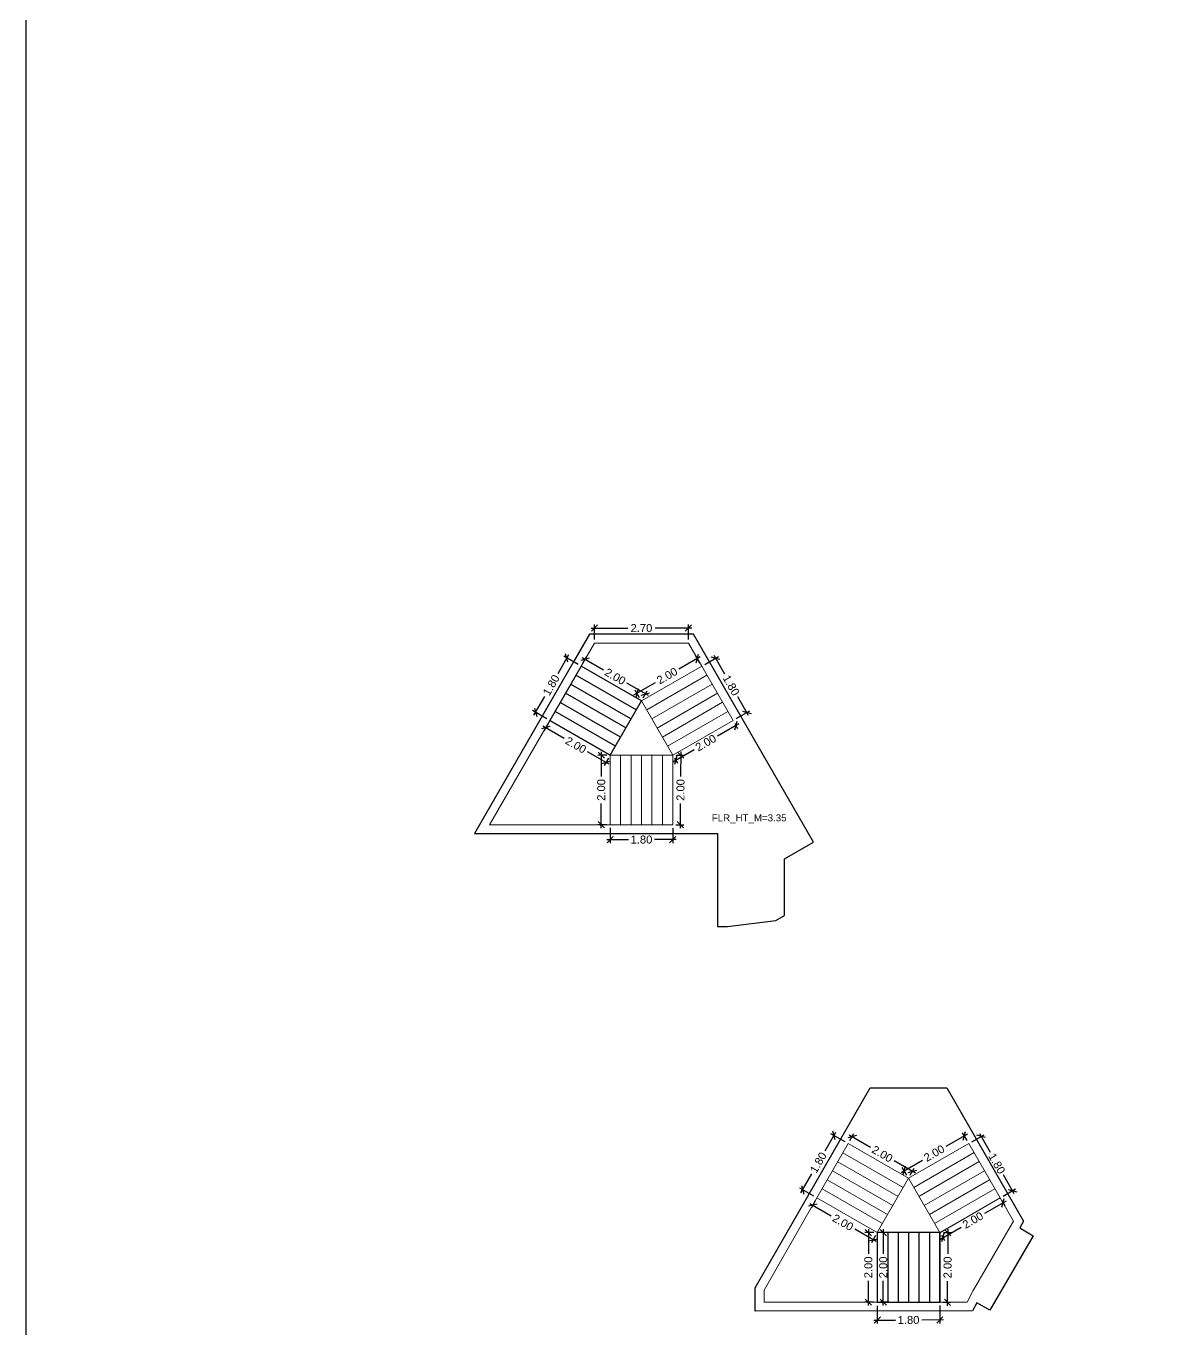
# Model space of a CAD drawing. Header units: metres. Extents: x 256329 to 886268, y -249371 to 355.
# Drawn here: x 281905.09 to 281938.06, y -166.32 to -128.88 of the extents above; entities that cross this region are included whole.
import ezdxf

# ---------------------------------------------------------------- set-up
doc = ezdxf.new("R2010")
doc.units = ezdxf.units.M
doc.header["$MEASUREMENT"] = 0
doc.header["$PDMODE"] = 35
doc.linetypes.add('CONTINOUS', pattern=[0])
doc.layers.get('0').update_dxf_attribs({"lineweight": 18})
doc.layers.get('Defpoints').update_dxf_attribs({"lineweight": 20})
for name, color, linetype, plot in [('BLK_1_FLR_8_STAIR_3', 7, 'Continuous', False), ('BLK_1_FLR_8_STAIR_3_FLIGHT_2', 7, 'Continuous', False), ('BLK_1_FLR_8_STAIR_4', 7, 'Continuous', False), ('BLK_1_FLR_8_STAIR_4_FLIGHT_2', 7, 'Continuous', False)]:
    doc.layers.add(name, color=color, linetype=linetype, plot=plot)
for name, color, linetype, lineweight in [('BLK_1_FLR_8_STAIR_3_FLIGHT_1', 7, 'Continuous', 0), ('BLK_1_FLR_8_STAIR_3_FLIGHT_3', 7, 'Continuous', 0), ('BLK_1_FLR_8_STAIR_3_LANDING_1', 7, 'Continuous', 0), ('BLK_1_FLR_8_STAIR_3_LANDING_2', 7, 'Continuous', 0), ('BLK_1_FLR_8_STAIR_4_FLIGHT_1', 7, 'Continuous', 0), ('BLK_1_FLR_8_STAIR_4_FLIGHT_3', 7, 'Continuous', 0), ('BLK_1_FLR_8_STAIR_4_LANDING_1', 7, 'Continuous', 0), ('BLK_1_FLR_8_STAIR_4_LANDING_2', 7, 'Continuous', 0)]:
    doc.layers.add(name, color=color, linetype=linetype, lineweight=lineweight)
doc.layers.add('SPA COMMENT', color=7, linetype='Continuous', true_color=0xeb0505)
doc.styles.get("Standard").update_dxf_attribs({"font": 'arial.ttf'})
doc.dimstyles.new('METRIC DIM', dxfattribs={"dimtxt": 0.23, "dimasz": 0.18, "dimexe": 0.1, "dimexo": 0.1, "dimgap": 0.09, "dimtad": 0, "dimzin": 0, "dimdsep": 46, "dimtxsty": 'Standard', "dimblk": 'OBLIQUE', "dimcen": 0, "dimdle": 0.1, "dimclrd": 147, "dimclre": 147, "dimclrt": 7, "dimadec": 0, "dimazin": 0, "dimtfac": 1, "dimtofl": 0, "dimtmove": 0, "dimatfit": 2, "dimfxl": 0.125, "dimtolj": 1, "dimtzin": 0, "dimarcsym": 0})

# ---------------------------------------------------------------- blocks, each defined once
blk = doc.blocks.new('_Oblique')
at = {"color": 0, "linetype": 'ByBlock', "lineweight": -2}
blk.add_line((-0.5, -0.5), (0.5, 0.5), dxfattribs=at)
blk = doc.blocks.new('*D562')
at = {"layer": 'BLK_1_FLR_8_STAIR_3_FLIGHT_2', "color": 147, "lineweight": -2, "transparency": 16777216}
for p, q in [((281929.563815, -165.655299), (281929.563999, -166.16727)), ((281931.363815, -165.654652), (281931.363999, -166.166623)), ((281929.463963, -166.067306), (281930.086463, -166.067082)), ((281931.463963, -166.066587), (281930.841463, -166.066811))]:
    blk.add_line(p, q, dxfattribs=at)
at = {"layer": 'Defpoints', "color": 0, "linetype": 'CONTINOUS', "transparency": 16777216}
for p in [(281929.563779, -165.555299, 0.042641), (281931.363779, -165.554652, 0.042641), (281929.563963, -166.06727)]:
    blk.add_point(p, dxfattribs=at)
at = {"layer": 'BLK_1_FLR_8_STAIR_3_FLIGHT_2', "color": 147, "linetype": 'CONTINOUS', "lineweight": -2, "transparency": 16777216, "xscale": 0.18, "yscale": 0.18, "zscale": 0.18}
for p, rotation in [((281929.563963, -166.06727), 180.020597), ((281931.363963, -166.066623), 0.020597)]:
    blk.add_blockref('_Oblique', p, dxfattribs=dict(at, rotation=rotation))
at = {"layer": 'BLK_1_FLR_8_STAIR_3_FLIGHT_2', "color": 7, "linetype": 'CONTINOUS', "transparency": 16777216, "insert": (281930.463963, -166.066946), "char_height": 0.23, "attachment_point": 5, "rotation": 0.0205967}
blk.add_mtext('\\A1;1.80', dxfattribs=at)
blk = doc.blocks.new('*D563')
at = {"layer": 'BLK_1_FLR_8_STAIR_3_FLIGHT_1', "color": 147, "lineweight": -2, "transparency": 16777216}
for p, q in [((281932.155301, -160.725327), (281931.539375, -161.079471)), ((281932.145902, -160.909599), (281932.018764, -160.688481)), ((281930.246759, -161.822696), (281930.862685, -161.468552)), ((281930.410743, -161.907277), (281930.283605, -161.686159))]:
    blk.add_line(p, q, dxfattribs=at)
at = {"layer": 'Defpoints', "color": 0, "linetype": 'CONTINOUS', "transparency": 16777216}
for p in [(281932.195747, -160.99629, 0.042641), (281930.333451, -161.772851), (281930.460588, -161.993968, 0.042641)]:
    blk.add_point(p, dxfattribs=at)
at = {"layer": 'BLK_1_FLR_8_STAIR_3_FLIGHT_1', "color": 147, "linetype": 'CONTINOUS', "lineweight": -2, "transparency": 16777216, "xscale": 0.18, "yscale": 0.18, "zscale": 0.18}
for p, rotation in [((281932.068609, -160.775172), 29.897956), ((281930.333451, -161.772851), 209.897956)]:
    blk.add_blockref('_Oblique', p, dxfattribs=dict(at, rotation=rotation))
at = {"layer": 'BLK_1_FLR_8_STAIR_3_FLIGHT_1', "color": 7, "linetype": 'CONTINOUS', "transparency": 16777216, "insert": (281931.20103, -161.274011), "char_height": 0.23, "attachment_point": 5, "rotation": 29.8979558}
blk.add_mtext('\\A1;2.00', dxfattribs=at)
blk = doc.blocks.new('*D564')
at = {"layer": 'BLK_1_FLR_8_STAIR_3_FLIGHT_3', "color": 147, "lineweight": -2, "transparency": 16777216}
for p, q in [((281928.75513, -160.746971), (281929.370484, -161.10057)), ((281928.776319, -160.910808), (281928.891657, -160.710089)), ((281930.662631, -161.843072), (281930.047277, -161.489473)), ((281930.510411, -161.907264), (281930.62575, -161.706545))]:
    blk.add_line(p, q, dxfattribs=at)
at = {"layer": 'Defpoints', "color": 0, "linetype": 'CONTINOUS', "transparency": 16777216}
for p in [(281928.726496, -160.997513, 0.042641), (281928.841834, -160.796794), (281930.460588, -161.993968, 0.042641)]:
    blk.add_point(p, dxfattribs=at)
at = {"layer": 'BLK_1_FLR_8_STAIR_3_FLIGHT_3', "color": 147, "linetype": 'CONTINOUS', "lineweight": -2, "transparency": 16777216, "xscale": 0.18, "yscale": 0.18, "zscale": 0.18}
for p, rotation in [((281928.841834, -160.796794), 150.117187), ((281930.575927, -161.793249), 330.117187)]:
    blk.add_blockref('_Oblique', p, dxfattribs=dict(at, rotation=rotation))
at = {"layer": 'BLK_1_FLR_8_STAIR_3_FLIGHT_3', "color": 7, "linetype": 'CONTINOUS', "transparency": 16777216, "insert": (281929.708881, -161.295022), "char_height": 0.23, "attachment_point": 5, "rotation": 330.1171874}
blk.add_mtext('\\A1;2.00', dxfattribs=at)
blk = doc.blocks.new('*D565')
at = {"layer": 'BLK_1_FLR_8_STAIR_3_LANDING_1', "color": 147, "lineweight": -2, "transparency": 16777216}
for p, q in [((281931.463778, -163.555099), (281931.691057, -163.556117)), ((281931.591506, -163.45567), (281931.588328, -164.165486)), ((281931.581657, -165.655867), (281931.584834, -164.946051)), ((281931.454824, -165.555298), (281931.682103, -165.556316))]:
    blk.add_line(p, q, dxfattribs=at)
at = {"layer": 'Defpoints', "color": 0, "linetype": 'CONTINOUS', "transparency": 16777216}
for p in [(281931.363779, -163.554652, 0.042641), (281931.354825, -165.554851, 0.042641), (281931.582104, -165.555868)]:
    blk.add_point(p, dxfattribs=at)
at = {"layer": 'BLK_1_FLR_8_STAIR_3_LANDING_1', "color": 147, "linetype": 'CONTINOUS', "lineweight": -2, "transparency": 16777216, "xscale": 0.18, "yscale": 0.18, "zscale": 0.18}
for p, rotation in [((281931.591058, -163.555669), 89.743523), ((281931.582104, -165.555868), 269.743523)]:
    blk.add_blockref('_Oblique', p, dxfattribs=dict(at, rotation=rotation))
at = {"layer": 'BLK_1_FLR_8_STAIR_3_LANDING_1', "color": 7, "linetype": 'CONTINOUS', "transparency": 16777216, "insert": (281931.586581, -164.555768), "char_height": 0.23, "attachment_point": 5, "rotation": 89.7435229}
blk.add_mtext('\\A1;2.00', dxfattribs=at)
blk = doc.blocks.new('*D566')
at = {"layer": 'BLK_1_FLR_8_STAIR_3_LANDING_1', "color": 147, "lineweight": -2, "transparency": 16777216}
for p, q in [((281933.26571, -162.650264), (281932.651296, -163.004841)), ((281933.145436, -162.641918), (281933.229082, -162.78686)), ((281931.360812, -163.749577), (281931.975226, -163.395)), ((281931.413762, -163.641264), (281931.497408, -163.786205))]:
    blk.add_line(p, q, dxfattribs=at)
at = {"layer": 'Defpoints', "color": 0, "linetype": 'CONTINOUS', "transparency": 16777216}
for p in [(281933.095452, -162.555306, 0.042641), (281933.179098, -162.700248), (281931.363779, -163.554652, 0.042641)]:
    blk.add_point(p, dxfattribs=at)
at = {"layer": 'BLK_1_FLR_8_STAIR_3_LANDING_1', "color": 147, "linetype": 'CONTINOUS', "lineweight": -2, "transparency": 16777216, "xscale": 0.18, "yscale": 0.18, "zscale": 0.18}
for p, rotation in [((281933.179098, -162.700248), 29.98915999999999), ((281931.447424, -163.699593), 209.98916)]:
    blk.add_blockref('_Oblique', p, dxfattribs=dict(at, rotation=rotation))
at = {"layer": 'BLK_1_FLR_8_STAIR_3_LANDING_1', "color": 7, "linetype": 'CONTINOUS', "transparency": 16777216, "insert": (281932.313261, -163.199921), "char_height": 0.23, "attachment_point": 5, "rotation": 29.9891596}
blk.add_mtext('\\A1;2.00', dxfattribs=at)
blk = doc.blocks.new('*D567')
at = {"layer": 'BLK_1_FLR_8_STAIR_3_LANDING_2', "color": 147, "lineweight": -2, "transparency": 16777216}
for p, q in [((281927.623387, -162.716499), (281928.238741, -163.070098)), ((281927.779863, -162.644901), (281927.660269, -162.853027)), ((281929.530889, -163.8126), (281928.915534, -163.459001)), ((281929.513956, -163.641356), (281929.394361, -163.849482))]:
    blk.add_line(p, q, dxfattribs=at)
at = {"layer": 'Defpoints', "color": 0, "linetype": 'CONTINOUS', "transparency": 16777216}
for p in [(281927.710092, -162.766322), (281927.829686, -162.558196, 0.042641), (281929.563779, -163.554652, 0.042641)]:
    blk.add_point(p, dxfattribs=at)
at = {"layer": 'BLK_1_FLR_8_STAIR_3_LANDING_2', "color": 147, "linetype": 'CONTINOUS', "lineweight": -2, "transparency": 16777216, "xscale": 0.18, "yscale": 0.18, "zscale": 0.18}
for p, rotation in [((281927.710092, -162.766322), 150.117187), ((281929.444184, -163.762777), 330.117187)]:
    blk.add_blockref('_Oblique', p, dxfattribs=dict(at, rotation=rotation))
at = {"layer": 'BLK_1_FLR_8_STAIR_3_LANDING_2', "color": 7, "linetype": 'CONTINOUS', "transparency": 16777216, "insert": (281928.577138, -163.26455), "char_height": 0.23, "attachment_point": 5, "rotation": 330.1171874}
blk.add_mtext('\\A1;2.00', dxfattribs=at)
blk = doc.blocks.new('*D568')
at = {"layer": 'BLK_1_FLR_8_STAIR_3_LANDING_2', "color": 147, "lineweight": -2, "transparency": 16777216}
for p, q in [((281929.463779, -163.554652), (281929.208128, -163.554652)), ((281929.308128, -163.454652), (281929.308128, -164.164365)), ((281929.308128, -165.654652), (281929.308128, -164.944938)), ((281929.463779, -165.554652), (281929.208128, -165.554652))]:
    blk.add_line(p, q, dxfattribs=at)
at = {"layer": 'Defpoints', "color": 0, "linetype": 'CONTINOUS', "transparency": 16777216}
for p in [(281929.563779, -163.554652, 0.042641), (281929.308128, -165.554652), (281929.563779, -165.554652, 0.042641)]:
    blk.add_point(p, dxfattribs=at)
at = {"layer": 'BLK_1_FLR_8_STAIR_3_LANDING_2', "color": 147, "linetype": 'CONTINOUS', "lineweight": -2, "transparency": 16777216, "xscale": 0.18, "yscale": 0.18, "zscale": 0.18}
for p, rotation in [((281929.308128, -163.554652), 90), ((281929.308128, -165.554652), 270)]:
    blk.add_blockref('_Oblique', p, dxfattribs=dict(at, rotation=rotation))
at = {"layer": 'BLK_1_FLR_8_STAIR_3_LANDING_2', "color": 7, "linetype": 'CONTINOUS', "transparency": 16777216, "insert": (281929.308128, -164.554652), "char_height": 0.23, "attachment_point": 5, "rotation": 90}
blk.add_mtext('\\A1;2.00', dxfattribs=at)
blk = doc.blocks.new('*D569')
at = {"layer": 'BLK_1_FLR_8_STAIR_3_FLIGHT_1', "color": 147, "lineweight": -2, "transparency": 16777216}
for p, q in [((281932.282359, -160.946306), (281932.638289, -160.7409)), ((281932.501693, -160.704272), (281932.812841, -161.243432)), ((281933.501365, -162.436512), (281933.190217, -161.897352)), ((281933.182064, -162.505322), (281933.537994, -162.299916))]:
    blk.add_line(p, q, dxfattribs=at)
at = {"layer": 'Defpoints', "color": 0, "linetype": 'CONTINOUS', "transparency": 16777216}
for p in [(281932.195747, -160.99629, 0.042641), (281933.451382, -162.3499), (281933.095452, -162.555306, 0.042641)]:
    blk.add_point(p, dxfattribs=at)
at = {"layer": 'BLK_1_FLR_8_STAIR_3_FLIGHT_1', "color": 147, "linetype": 'CONTINOUS', "lineweight": -2, "transparency": 16777216, "xscale": 0.18, "yscale": 0.18, "zscale": 0.18}
for p, rotation in [((281932.551677, -160.790884), 119.98916), ((281933.451382, -162.3499), 299.98916)]:
    blk.add_blockref('_Oblique', p, dxfattribs=dict(at, rotation=rotation))
at = {"layer": 'BLK_1_FLR_8_STAIR_3_FLIGHT_1', "color": 7, "linetype": 'CONTINOUS', "transparency": 16777216, "insert": (281933.001529, -161.570392), "char_height": 0.23, "attachment_point": 5, "rotation": 299.9891596}
blk.add_mtext('\\A1;1.80', dxfattribs=at)
blk = doc.blocks.new('*D570')
at = {"layer": 'BLK_1_FLR_8_STAIR_3_FLIGHT_3', "color": 147, "lineweight": -2, "transparency": 16777216}
for p, q in [((281928.367195, -160.675715), (281928.057049, -161.215452)), ((281928.639791, -160.94769), (281928.230668, -160.712597)), ((281927.37074, -162.409808), (281927.680887, -161.870071)), ((281927.742982, -162.508373), (281927.333858, -162.27328))]:
    blk.add_line(p, q, dxfattribs=at)
at = {"layer": 'Defpoints', "color": 0, "linetype": 'CONTINOUS', "transparency": 16777216}
for p in [(281928.726496, -160.997513, 0.042641), (281927.420563, -162.323103), (281927.829686, -162.558196, 0.042641)]:
    blk.add_point(p, dxfattribs=at)
at = {"layer": 'BLK_1_FLR_8_STAIR_3_FLIGHT_3', "color": 147, "linetype": 'CONTINOUS', "lineweight": -2, "transparency": 16777216, "xscale": 0.18, "yscale": 0.18, "zscale": 0.18}
for p, rotation in [((281928.317373, -160.76242), 60.117187), ((281927.420563, -162.323103), 240.1171869999999)]:
    blk.add_blockref('_Oblique', p, dxfattribs=dict(at, rotation=rotation))
at = {"layer": 'BLK_1_FLR_8_STAIR_3_FLIGHT_3', "color": 7, "linetype": 'CONTINOUS', "transparency": 16777216, "insert": (281927.868968, -161.542761), "char_height": 0.23, "attachment_point": 5, "rotation": 60.1171874}
blk.add_mtext('\\A1;1.80', dxfattribs=at)
blk = doc.blocks.new('*D571')
at = {"layer": 'BLK_1_FLR_8_STAIR_4_FLIGHT_2', "color": 147, "lineweight": -2, "transparency": 16777216}
for p, q in [((281920.68876, -146.953239), (281920.378613, -147.492975)), ((281920.961356, -147.225214), (281920.552233, -146.990121)), ((281919.692305, -148.687331), (281920.002451, -148.147595)), ((281920.064546, -148.785897), (281919.655423, -148.550804))]:
    blk.add_line(p, q, dxfattribs=at)
at = {"layer": 'Defpoints', "color": 0, "linetype": 'CONTINOUS', "transparency": 16777216}
for p in [(281921.048061, -147.275037, 0.042641), (281919.742127, -148.600627), (281920.151251, -148.83572, 0.042641)]:
    blk.add_point(p, dxfattribs=at)
at = {"layer": 'BLK_1_FLR_8_STAIR_4_FLIGHT_2', "color": 147, "linetype": 'CONTINOUS', "lineweight": -2, "transparency": 16777216, "xscale": 0.18, "yscale": 0.18, "zscale": 0.18}
for p, rotation in [((281920.638937, -147.039944), 60.117187), ((281919.742127, -148.600627), 240.1171869999999)]:
    blk.add_blockref('_Oblique', p, dxfattribs=dict(at, rotation=rotation))
at = {"layer": 'BLK_1_FLR_8_STAIR_4_FLIGHT_2', "color": 7, "linetype": 'CONTINOUS', "transparency": 16777216, "insert": (281920.190532, -147.820285), "char_height": 0.23, "attachment_point": 5, "rotation": 60.1171874}
blk.add_mtext('\\A1;1.80', dxfattribs=at)
blk = doc.blocks.new('*D477')
at = {"layer": 'BLK_1_FLR_8_STAIR_4_LANDING_1', "color": 147, "lineweight": -2, "transparency": 16777216}
for p, q in [((281924.476866, -147.00285), (281923.86094, -147.356994)), ((281924.467466, -147.187122), (281924.340328, -146.966005)), ((281922.568324, -148.10022), (281923.18425, -147.746076)), ((281922.732307, -148.184801), (281922.60517, -147.963683))]:
    blk.add_line(p, q, dxfattribs=at)
at = {"layer": 'Defpoints', "color": 0, "linetype": 'CONTINOUS', "transparency": 16777216}
for p in [(281924.517312, -147.273814, 0.042641), (281922.655015, -148.050374), (281922.782153, -148.271492, 0.042641)]:
    blk.add_point(p, dxfattribs=at)
at = {"layer": 'BLK_1_FLR_8_STAIR_4_LANDING_1', "color": 147, "linetype": 'CONTINOUS', "lineweight": -2, "transparency": 16777216, "xscale": 0.18, "yscale": 0.18, "zscale": 0.18}
for p, rotation in [((281924.390174, -147.052696), 29.897956), ((281922.655015, -148.050374), 209.897956)]:
    blk.add_blockref('_Oblique', p, dxfattribs=dict(at, rotation=rotation))
at = {"layer": 'BLK_1_FLR_8_STAIR_4_LANDING_1', "color": 7, "linetype": 'CONTINOUS', "transparency": 16777216, "insert": (281923.522595, -147.551535), "char_height": 0.23, "attachment_point": 5, "rotation": 29.8979558}
blk.add_mtext('\\A1;2.00', dxfattribs=at)
blk = doc.blocks.new('*D478')
at = {"layer": 'BLK_1_FLR_8_STAIR_4_FLIGHT_2', "color": 147, "lineweight": -2, "transparency": 16777216}
for p, q in [((281921.076694, -147.024495), (281921.692049, -147.378094)), ((281921.097883, -147.188332), (281921.213222, -146.987613)), ((281922.984196, -148.120596), (281922.368842, -147.766997)), ((281922.831976, -148.184787), (281922.947314, -147.984068))]:
    blk.add_line(p, q, dxfattribs=at)
at = {"layer": 'Defpoints', "color": 0, "linetype": 'CONTINOUS', "transparency": 16777216}
for p in [(281921.163399, -147.074318), (281921.048061, -147.275037, 0.042641), (281922.782153, -148.271492, 0.042641)]:
    blk.add_point(p, dxfattribs=at)
at = {"layer": 'BLK_1_FLR_8_STAIR_4_FLIGHT_2', "color": 147, "linetype": 'CONTINOUS', "lineweight": -2, "transparency": 16777216, "xscale": 0.18, "yscale": 0.18, "zscale": 0.18}
for p, rotation in [((281921.163399, -147.074318), 150.117187), ((281922.897491, -148.070773), 330.117187)]:
    blk.add_blockref('_Oblique', p, dxfattribs=dict(at, rotation=rotation))
at = {"layer": 'BLK_1_FLR_8_STAIR_4_FLIGHT_2', "color": 7, "linetype": 'CONTINOUS', "transparency": 16777216, "insert": (281922.030445, -147.572545), "char_height": 0.23, "attachment_point": 5, "rotation": 330.1171874}
blk.add_mtext('\\A1;2.00', dxfattribs=at)
blk = doc.blocks.new('*D479')
at = {"layer": 'BLK_1_FLR_8_STAIR_4_FLIGHT_3', "color": 147, "lineweight": -2, "transparency": 16777216}
for p, q in [((281923.91307, -149.733194), (281923.909893, -150.44301)), ((281923.785342, -149.832623), (281924.012622, -149.83364)), ((281923.903221, -151.933391), (281923.906399, -151.223575)), ((281923.776389, -151.832822), (281924.003668, -151.833839))]:
    blk.add_line(p, q, dxfattribs=at)
at = {"layer": 'Defpoints', "color": 0, "linetype": 'CONTINOUS', "transparency": 16777216}
for p in [(281923.685343, -149.832175, 0.042641), (281923.67639, -151.832374, 0.042641), (281923.903669, -151.833392)]:
    blk.add_point(p, dxfattribs=at)
at = {"layer": 'BLK_1_FLR_8_STAIR_4_FLIGHT_3', "color": 147, "linetype": 'CONTINOUS', "lineweight": -2, "transparency": 16777216, "xscale": 0.18, "yscale": 0.18, "zscale": 0.18}
for p, rotation in [((281923.912623, -149.833193), 89.743523), ((281923.903669, -151.833392), 269.743523)]:
    blk.add_blockref('_Oblique', p, dxfattribs=dict(at, rotation=rotation))
at = {"layer": 'BLK_1_FLR_8_STAIR_4_FLIGHT_3', "color": 7, "linetype": 'CONTINOUS', "transparency": 16777216, "insert": (281923.908146, -150.833292), "char_height": 0.23, "attachment_point": 5, "rotation": 89.7435229}
blk.add_mtext('\\A1;2.00', dxfattribs=at)
blk = doc.blocks.new('*D480')
at = {"layer": 'BLK_1_FLR_8_STAIR_4_FLIGHT_1', "color": 147, "lineweight": -2, "transparency": 16777216}
for p, q in [((281925.587275, -148.927788), (281924.972861, -149.282365)), ((281925.467001, -148.919442), (281925.550646, -149.064383)), ((281923.682377, -150.027101), (281924.296791, -149.672523)), ((281923.735327, -149.918787), (281923.818972, -150.063729))]:
    blk.add_line(p, q, dxfattribs=at)
at = {"layer": 'Defpoints', "color": 0, "linetype": 'CONTINOUS', "transparency": 16777216}
for p in [(281925.417017, -148.83283, 0.042641), (281925.500663, -148.977771), (281923.685343, -149.832175, 0.042641)]:
    blk.add_point(p, dxfattribs=at)
at = {"layer": 'BLK_1_FLR_8_STAIR_4_FLIGHT_1', "color": 147, "linetype": 'CONTINOUS', "lineweight": -2, "transparency": 16777216, "xscale": 0.18, "yscale": 0.18, "zscale": 0.18}
for p, rotation in [((281925.500663, -148.977771), 29.98915999999999), ((281923.768989, -149.977117), 209.98916)]:
    blk.add_blockref('_Oblique', p, dxfattribs=dict(at, rotation=rotation))
at = {"layer": 'BLK_1_FLR_8_STAIR_4_FLIGHT_1', "color": 7, "linetype": 'CONTINOUS', "transparency": 16777216, "insert": (281924.634826, -149.477444), "char_height": 0.23, "attachment_point": 5, "rotation": 29.9891596}
blk.add_mtext('\\A1;2.00', dxfattribs=at)
blk = doc.blocks.new('*D481')
at = {"layer": 'BLK_1_FLR_8_STAIR_4_LANDING_2', "color": 147, "lineweight": -2, "transparency": 16777216}
for p, q in [((281919.944952, -148.994023), (281920.560306, -149.347622)), ((281920.101428, -148.922424), (281919.981833, -149.13055)), ((281921.852453, -150.090124), (281921.237099, -149.736525)), ((281921.83552, -149.91888), (281921.715926, -150.127006))]:
    blk.add_line(p, q, dxfattribs=at)
at = {"layer": 'Defpoints', "color": 0, "linetype": 'CONTINOUS', "transparency": 16777216}
for p in [(281920.151251, -148.83572, 0.042641), (281920.031656, -149.043846), (281921.885343, -149.832175, 0.042641)]:
    blk.add_point(p, dxfattribs=at)
at = {"layer": 'BLK_1_FLR_8_STAIR_4_LANDING_2', "color": 147, "linetype": 'CONTINOUS', "lineweight": -2, "transparency": 16777216, "xscale": 0.18, "yscale": 0.18, "zscale": 0.18}
for p, rotation in [((281920.031656, -149.043846), 150.117187), ((281921.765749, -150.040301), 330.117187)]:
    blk.add_blockref('_Oblique', p, dxfattribs=dict(at, rotation=rotation))
at = {"layer": 'BLK_1_FLR_8_STAIR_4_LANDING_2', "color": 7, "linetype": 'CONTINOUS', "transparency": 16777216, "insert": (281920.898702, -149.542073), "char_height": 0.23, "attachment_point": 5, "rotation": 330.1171874}
blk.add_mtext('\\A1;2.00', dxfattribs=at)
blk = doc.blocks.new('*D482')
at = {"layer": 'BLK_1_FLR_8_STAIR_4_LANDING_2', "color": 147, "lineweight": -2, "transparency": 16777216}
for p, q in [((281921.629693, -149.732175), (281921.629693, -150.441889)), ((281921.785343, -149.832175), (281921.529693, -149.832175)), ((281921.629693, -151.932175), (281921.629693, -151.222462)), ((281921.785343, -151.832175), (281921.529693, -151.832175))]:
    blk.add_line(p, q, dxfattribs=at)
at = {"layer": 'Defpoints', "color": 0, "linetype": 'CONTINOUS', "transparency": 16777216}
for p in [(281921.885343, -149.832175, 0.042641), (281921.629693, -151.832175), (281921.885343, -151.832175, 0.042641)]:
    blk.add_point(p, dxfattribs=at)
at = {"layer": 'BLK_1_FLR_8_STAIR_4_LANDING_2', "color": 147, "linetype": 'CONTINOUS', "lineweight": -2, "transparency": 16777216, "xscale": 0.18, "yscale": 0.18, "zscale": 0.18}
for p, rotation in [((281921.629693, -149.832175), 90), ((281921.629693, -151.832175), 270)]:
    blk.add_blockref('_Oblique', p, dxfattribs=dict(at, rotation=rotation))
at = {"layer": 'BLK_1_FLR_8_STAIR_4_LANDING_2', "color": 7, "linetype": 'CONTINOUS', "transparency": 16777216, "insert": (281921.629693, -150.832175), "char_height": 0.23, "attachment_point": 5, "rotation": 90}
blk.add_mtext('\\A1;2.00', dxfattribs=at)
blk = doc.blocks.new('*D483')
at = {"layer": 'BLK_1_FLR_8_STAIR_4_FLIGHT_1', "color": 147, "lineweight": -2, "transparency": 16777216}
for p, q in [((281924.603924, -147.22383), (281924.999431, -146.995584)), ((281924.862835, -146.958956), (281925.173983, -147.498115)), ((281925.862507, -148.691196), (281925.551359, -148.152036)), ((281925.503629, -148.782846), (281925.899136, -148.5546))]:
    blk.add_line(p, q, dxfattribs=at)
at = {"layer": 'Defpoints', "color": 0, "linetype": 'CONTINOUS', "transparency": 16777216}
for p in [(281924.517312, -147.273814, 0.042641), (281925.812524, -148.604584), (281925.417017, -148.83283, 0.042641)]:
    blk.add_point(p, dxfattribs=at)
at = {"layer": 'BLK_1_FLR_8_STAIR_4_FLIGHT_1', "color": 147, "linetype": 'CONTINOUS', "lineweight": -2, "transparency": 16777216, "xscale": 0.18, "yscale": 0.18, "zscale": 0.18}
for p, rotation in [((281924.912819, -147.045568), 119.98916), ((281925.812524, -148.604584), 299.98916)]:
    blk.add_blockref('_Oblique', p, dxfattribs=dict(at, rotation=rotation))
at = {"layer": 'BLK_1_FLR_8_STAIR_4_FLIGHT_1', "color": 7, "linetype": 'CONTINOUS', "transparency": 16777216, "insert": (281925.362671, -147.825076), "char_height": 0.23, "attachment_point": 5, "rotation": 299.9891596}
blk.add_mtext('\\A1;1.80', dxfattribs=at)
blk = doc.blocks.new('*D484')
at = {"layer": 'BLK_1_FLR_8_STAIR_4_FLIGHT_3', "color": 147, "lineweight": -2, "transparency": 16777216}
for p, q in [((281921.885343, -151.918376), (281921.885343, -152.359353)), ((281923.685343, -151.932175), (281923.685343, -152.359353)), ((281921.785343, -152.259353), (281922.407843, -152.259353)), ((281923.785343, -152.259353), (281923.162843, -152.259353))]:
    blk.add_line(p, q, dxfattribs=at)
at = {"layer": 'Defpoints', "color": 0, "linetype": 'CONTINOUS', "transparency": 16777216}
for p in [(281921.885343, -151.818376, 0.042641), (281923.685343, -151.832175, 0.042641), (281921.885343, -152.259353)]:
    blk.add_point(p, dxfattribs=at)
at = {"layer": 'BLK_1_FLR_8_STAIR_4_FLIGHT_3', "color": 147, "linetype": 'CONTINOUS', "lineweight": -2, "transparency": 16777216, "xscale": 0.18, "yscale": 0.18, "zscale": 0.18, "rotation": 180}
blk.add_blockref('_Oblique', (281921.885343, -152.259353), dxfattribs=at)
at = {"layer": 'BLK_1_FLR_8_STAIR_4_FLIGHT_3', "color": 147, "linetype": 'CONTINOUS', "lineweight": -2, "transparency": 16777216, "xscale": 0.18, "yscale": 0.18, "zscale": 0.18}
blk.add_blockref('_Oblique', (281923.685343, -152.259353), dxfattribs=at)
at = {"layer": 'BLK_1_FLR_8_STAIR_4_FLIGHT_3', "color": 7, "linetype": 'CONTINOUS', "transparency": 16777216, "insert": (281922.785343, -152.259353), "char_height": 0.23, "attachment_point": 5}
blk.add_mtext('\\A1;1.80', dxfattribs=at)
blk = doc.blocks.new('*D485')
at = {"layer": 'BLK_1_FLR_8_STAIR_4_LANDING_1', "color": 147, "lineweight": -2, "transparency": 16777216}
for p, q in [((281921.335054, -146.181384), (281922.394237, -146.181384)), ((281921.435054, -146.511262), (281921.435054, -146.081384)), ((281924.233994, -146.181384), (281923.17481, -146.181384)), ((281924.133994, -146.510599), (281924.133994, -146.081384))]:
    blk.add_line(p, q, dxfattribs=at)
at = {"layer": 'Defpoints', "color": 0, "linetype": 'CONTINOUS', "transparency": 16777216}
for p in [(281921.435054, -146.181384), (281921.435054, -146.611262, 0.042641), (281924.133994, -146.610599, 0.042641)]:
    blk.add_point(p, dxfattribs=at)
at = {"layer": 'BLK_1_FLR_8_STAIR_4_LANDING_1', "color": 147, "linetype": 'CONTINOUS', "lineweight": -2, "transparency": 16777216, "xscale": 0.18, "yscale": 0.18, "zscale": 0.18, "rotation": 180}
blk.add_blockref('_Oblique', (281921.435054, -146.181384), dxfattribs=at)
at = {"layer": 'BLK_1_FLR_8_STAIR_4_LANDING_1', "color": 147, "linetype": 'CONTINOUS', "lineweight": -2, "transparency": 16777216, "xscale": 0.18, "yscale": 0.18, "zscale": 0.18}
blk.add_blockref('_Oblique', (281924.133994, -146.181384), dxfattribs=at)
at = {"layer": 'BLK_1_FLR_8_STAIR_4_LANDING_1', "color": 7, "linetype": 'CONTINOUS', "transparency": 16777216, "insert": (281922.784524, -146.181384), "char_height": 0.23, "attachment_point": 5}
blk.add_mtext('\\A1;2.70', dxfattribs=at)
blk = doc.blocks.new('*D486')
at = {"layer": 'BLK_1_FLR_8_STAIR_3_FLIGHT_2', "color": 147, "lineweight": -2, "transparency": 16777216}
for p, q in [((281929.89287, -163.554652), (281929.637219, -163.554652)), ((281929.737219, -163.454652), (281929.737219, -164.164365)), ((281929.737219, -165.654652), (281929.737219, -164.944938)), ((281929.89287, -165.554652), (281929.637219, -165.554652))]:
    blk.add_line(p, q, dxfattribs=at)
at = {"layer": 'Defpoints', "color": 0, "linetype": 'CONTINOUS', "transparency": 16777216}
for p in [(281929.99287, -163.554652, 0.042641), (281929.737219, -165.554652), (281929.99287, -165.554652, 0.042641)]:
    blk.add_point(p, dxfattribs=at)
at = {"layer": 'BLK_1_FLR_8_STAIR_3_FLIGHT_2', "color": 147, "linetype": 'CONTINOUS', "lineweight": -2, "transparency": 16777216, "xscale": 0.18, "yscale": 0.18, "zscale": 0.18}
for p, rotation in [((281929.737219, -163.554652), 90), ((281929.737219, -165.554652), 270)]:
    blk.add_blockref('_Oblique', p, dxfattribs=dict(at, rotation=rotation))
at = {"layer": 'BLK_1_FLR_8_STAIR_3_FLIGHT_2', "color": 7, "linetype": 'CONTINOUS', "transparency": 16777216, "insert": (281929.737219, -164.554652), "char_height": 0.23, "attachment_point": 5, "rotation": 90}
blk.add_mtext('\\A1;2.00', dxfattribs=at)

msp = doc.modelspace()

# ---------------------------------------------------------------- linework, layer by layer
at = {"layer": 'BLK_1_FLR_8_STAIR_3', "color": 7, "linetype": 'CONTINOUS'}
msp.add_lwpolyline([(281929.358248, -159.38966), (281931.56104, -159.38966), (281933.772603, -163.221874), (281933.659471, -163.417673), (281934.047996, -163.647434), (281932.802305, -165.785615), (281932.426431, -165.569225), (281932.306698, -165.807931), (281926.054955, -165.809495), (281926.054787, -165.138543)], close=True, dxfattribs=at)
at = {"layer": 'BLK_1_FLR_8_STAIR_3_FLIGHT_1', "color": 3, "linetype": 'CONTINOUS'}
for p, q in [((281930.460588, -161.993968), (281932.195747, -160.99629)), ((281930.614024, -162.255472), (281932.345698, -161.256126)), ((281930.763975, -162.515308), (281932.495649, -161.515962)), ((281930.913926, -162.775144), (281932.6456, -161.775798)), ((281931.063877, -163.03498), (281932.795551, -162.035634)), ((281931.213828, -163.294816), (281932.945502, -162.29547)), ((281931.363779, -163.554652), (281933.095452, -162.555306))]:
    msp.add_line(p, q, dxfattribs=at)
at = {"layer": 'BLK_1_FLR_8_STAIR_3_FLIGHT_1', "ltscale": 0.05}
msp.add_lwpolyline([(281930.460588, -161.993968), (281931.363779, -163.554652), (281933.095452, -162.555306), (281932.195747, -160.99629), (281930.460588, -161.993968)], dxfattribs=at)
at = {"layer": 'BLK_1_FLR_8_STAIR_3_FLIGHT_2', "color": 3, "linetype": 'CONTINOUS'}
for p, q in [((281929.563779, -163.554652), (281929.563779, -165.554652)), ((281929.863779, -163.554652), (281929.863779, -165.554652)), ((281930.163779, -163.554652), (281930.163779, -165.554652)), ((281930.463779, -163.554652), (281930.463779, -165.554652)), ((281930.763779, -163.554652), (281930.763779, -165.554652)), ((281931.063779, -163.554652), (281931.063779, -165.554652)), ((281931.363779, -163.554652), (281931.363779, -165.554652))]:
    msp.add_line(p, q, dxfattribs=at)
at = {"layer": 'BLK_1_FLR_8_STAIR_3_FLIGHT_2', "color": 7, "linetype": 'CONTINOUS'}
msp.add_lwpolyline([(281931.363779, -163.554652), (281929.563779, -163.554652), (281929.563779, -165.554652), (281931.363779, -165.554652)], close=True, dxfattribs=at)
at = {"layer": 'BLK_1_FLR_8_STAIR_3_FLIGHT_3', "color": 3, "linetype": 'CONTINOUS'}
for p, q in [((281930.460588, -161.993968), (281928.726496, -160.997513)), ((281930.31112, -162.254082), (281928.577028, -161.257627)), ((281930.161652, -162.514196), (281928.427559, -161.517741)), ((281929.862715, -163.034424), (281928.128623, -162.037968)), ((281930.012184, -162.77431), (281928.278091, -161.777855)), ((281929.713247, -163.294538), (281927.979154, -162.298082)), ((281929.563779, -163.554652), (281927.829686, -162.558196))]:
    msp.add_line(p, q, dxfattribs=at)
at = {"layer": 'BLK_1_FLR_8_STAIR_3_FLIGHT_3', "color": 7, "linetype": 'CONTINOUS'}
msp.add_lwpolyline([(281928.726496, -160.997513), (281927.829686, -162.558196), (281929.563779, -163.554652), (281930.460588, -161.993968), (281928.726496, -160.997513)], dxfattribs=at)
at = {"layer": 'BLK_1_FLR_8_STAIR_3_LANDING_1', "color": 7, "linetype": 'CONTINOUS'}
msp.add_lwpolyline([(281931.363779, -163.554652), (281931.363779, -165.554652), (281932.150341, -165.554652), (281932.320295, -165.215824), (281932.320295, -165.215824), (281933.314677, -163.508072), (281933.314677, -163.508072), (281933.480083, -163.221798), (281933.095452, -162.555306), (281931.364992, -163.556749)], dxfattribs=at)
at = {"layer": 'BLK_1_FLR_8_STAIR_3_LANDING_2', "color": 7, "linetype": 'CONTINOUS'}
msp.add_lwpolyline([(281929.563779, -163.554652), (281927.829686, -162.558196), (281926.308123, -165.206113), (281926.308211, -165.556113), (281929.563779, -165.554652), (281929.563779, -163.554652)], dxfattribs=at)
at = {"layer": 'BLK_1_FLR_8_STAIR_4', "color": 7, "linetype": 'CONTINOUS', "elevation": 0.042641}
msp.add_lwpolyline([(281924.280189, -146.357244), (281921.289495, -146.357979), (281920.828818, -147.148136), (281919.931749, -148.70927), (281917.980939, -152.087157), (281924.973341, -152.084131), (281924.97401, -154.760722), (281925.263303, -154.76065), (281926.648485, -154.583085), (281926.901818, -154.436874), (281926.901506, -152.813933), (281927.732471, -152.333722)], close=True, dxfattribs=at)
at = {"layer": 'BLK_1_FLR_8_STAIR_4_FLIGHT_1', "color": 3, "linetype": 'CONTINOUS'}
for p, q in [((281922.782153, -148.271492, 0.042641), (281924.517312, -147.273814, 0.042641)), ((281922.935589, -148.532995, 0.042641), (281924.667263, -147.53365, 0.042641)), ((281923.08554, -148.792831, 0.042641), (281924.817214, -147.793486, 0.042641)), ((281923.235491, -149.052667, 0.042641), (281924.967164, -148.053322, 0.042641)), ((281923.385442, -149.312503, 0.042641), (281925.117115, -148.313158, 0.042641)), ((281923.535392, -149.572339, 0.042641), (281925.267066, -148.572994, 0.042641)), ((281923.685343, -149.832175, 0.042641), (281925.417017, -148.83283, 0.042641))]:
    msp.add_line(p, q, dxfattribs=at)
at = {"layer": 'BLK_1_FLR_8_STAIR_4_FLIGHT_1', "ltscale": 0.05, "elevation": 0.042641}
msp.add_lwpolyline([(281922.782153, -148.271492), (281923.685343, -149.832175), (281925.417017, -148.83283), (281924.517312, -147.273814), (281922.782153, -148.271492)], dxfattribs=at)
at = {"layer": 'BLK_1_FLR_8_STAIR_4_FLIGHT_2', "color": 3, "linetype": 'CONTINOUS'}
for p, q in [((281922.632685, -148.531606, 0.042641), (281920.898592, -147.535151, 0.042641)), ((281922.782153, -148.271492, 0.042641), (281921.048061, -147.275037, 0.042641)), ((281922.483216, -148.79172, 0.042641), (281920.749124, -147.795264, 0.042641)), ((281922.333748, -149.051834, 0.042641), (281920.599656, -148.055378, 0.042641)), ((281922.034812, -149.572061, 0.042641), (281920.300719, -148.575606, 0.042641)), ((281922.18428, -149.311947, 0.042641), (281920.450187, -148.315492, 0.042641)), ((281921.885343, -149.832175, 0.042641), (281920.151251, -148.83572, 0.042641))]:
    msp.add_line(p, q, dxfattribs=at)
at = {"layer": 'BLK_1_FLR_8_STAIR_4_FLIGHT_2', "color": 7, "linetype": 'CONTINOUS', "elevation": 0.042641}
msp.add_lwpolyline([(281921.048061, -147.275037), (281920.151251, -148.83572), (281921.885343, -149.832175), (281922.782153, -148.271492), (281921.048061, -147.275037)], dxfattribs=at)
at = {"layer": 'BLK_1_FLR_8_STAIR_4_FLIGHT_3', "color": 3, "linetype": 'CONTINOUS'}
for p, q in [((281921.885343, -149.832175, 0.042641), (281921.885343, -151.832175, 0.042641)), ((281922.185343, -149.832175, 0.042641), (281922.185343, -151.832175, 0.042641)), ((281922.485343, -149.832175, 0.042641), (281922.485343, -151.832175, 0.042641)), ((281922.785343, -149.832175, 0.042641), (281922.785343, -151.832175, 0.042641)), ((281923.085343, -149.832175, 0.042641), (281923.085343, -151.832175, 0.042641)), ((281923.385343, -149.832175, 0.042641), (281923.385343, -151.832175, 0.042641)), ((281923.685343, -149.832175, 0.042641), (281923.685343, -151.832175, 0.042641))]:
    msp.add_line(p, q, dxfattribs=at)
at = {"layer": 'BLK_1_FLR_8_STAIR_4_FLIGHT_3', "color": 7, "linetype": 'CONTINOUS', "elevation": 0.042641}
msp.add_lwpolyline([(281923.685343, -149.832175), (281921.885343, -149.832175), (281921.885343, -151.832175), (281923.685343, -151.832175)], close=True, dxfattribs=at)
at = {"layer": 'BLK_1_FLR_8_STAIR_4_LANDING_1', "color": 7, "linetype": 'CONTINOUS', "elevation": 0.042641}
msp.add_lwpolyline([(281924.133994, -146.610599), (281921.435054, -146.611262), (281921.048061, -147.275037), (281922.782153, -148.271492), (281924.517312, -147.273814), (281924.133994, -146.610599)], dxfattribs=at)
at = {"layer": 'BLK_1_FLR_8_STAIR_4_LANDING_2', "ltscale": 0.05, "elevation": 0.042641}
msp.add_lwpolyline([(281921.885343, -149.832175), (281920.151251, -148.83572), (281918.420308, -151.832898), (281921.885343, -151.832898), (281921.885343, -149.832175)], dxfattribs=at)
at = {"layer": 'SPA COMMENT'}
msp.add_lwpolyline([(282019.533834, -923.457838), (281905.092794, -923.457838), (281905.092794, 21.834427), (282019.533834, 21.834427)], close=True, dxfattribs=at)

# ---------------------------------------------------------------- texts
at = {"layer": 'BLK_1_FLR_8_STAIR_4', "color": 7, "linetype": 'CONTINOUS', "insert": (281926.957502, -151.534174), "char_height": 0.2, "attachment_point": 3}
msp.add_mtext_dynamic_manual_height_columns('FLR_HT_M=3.35', width=2.272281, gutter_width=0.405, heights=[0.300679], dxfattribs=at)

# ---------------------------------------------------------------- dimensions: what is measured, and where the dimension line sits
at = {"layer": 'BLK_1_FLR_8_STAIR_3_FLIGHT_1', "color": 2, "linetype": 'CONTINOUS'}
dim = msp.add_aligned_dim(p1=(281932.195747, -160.99629), p2=(281930.460588, -161.993968), distance=-0.255062, dimstyle='METRIC DIM', override={"dimfxl": 0.18}, dxfattribs=at)
dim.commit()
dim.dimension.update_dxf_attribs({"geometry": '*D563', "text_midpoint": (281931.20103, -161.274011, -0.042641)})
at = {"layer": 'BLK_1_FLR_8_STAIR_3_FLIGHT_1', "color": 1, "linetype": 'CONTINOUS'}
dim = msp.add_aligned_dim(p1=(281932.195747, -160.99629), p2=(281933.095452, -162.555306), distance=0.410947, dimstyle='METRIC DIM', override={"dimfxl": 0.18}, dxfattribs=at)
dim.commit()
dim.dimension.update_dxf_attribs({"geometry": '*D569', "text_midpoint": (281933.001529, -161.570392, -0.042641)})
at = {"layer": 'BLK_1_FLR_8_STAIR_3_FLIGHT_2', "color": 2, "linetype": 'CONTINOUS'}
dim = msp.add_aligned_dim(p1=(281929.99287, -163.554652), p2=(281929.99287, -165.554652), distance=-0.255651, dimstyle='METRIC DIM', override={"dimfxl": 0.18}, dxfattribs=at)
dim.commit()
dim.dimension.update_dxf_attribs({"geometry": '*D486', "text_midpoint": (281929.737219, -164.554652, -0.042641)})
at = {"layer": 'BLK_1_FLR_8_STAIR_3_FLIGHT_2', "color": 1, "linetype": 'CONTINOUS'}
dim = msp.add_aligned_dim(p1=(281931.363779, -165.554652), p2=(281929.563779, -165.555299), distance=0.511971, dimstyle='METRIC DIM', override={"dimfxl": 0.18}, dxfattribs=at)
dim.commit()
dim.dimension.update_dxf_attribs({"geometry": '*D562', "text_midpoint": (281930.463963, -166.066946, -0.042641)})
at = {"layer": 'BLK_1_FLR_8_STAIR_3_FLIGHT_3', "color": 1, "linetype": 'CONTINOUS'}
dim = msp.add_aligned_dim(p1=(281928.726496, -160.997513), p2=(281927.829686, -162.558196), distance=-0.471858, dimstyle='METRIC DIM', override={"dimfxl": 0.18}, dxfattribs=at)
dim.commit()
dim.dimension.update_dxf_attribs({"geometry": '*D570', "text_midpoint": (281927.868968, -161.542761, -0.042641)})
at = {"layer": 'BLK_1_FLR_8_STAIR_3_FLIGHT_3', "color": 2, "linetype": 'CONTINOUS'}
dim = msp.add_aligned_dim(p1=(281930.460588, -161.993968), p2=(281928.726496, -160.997513), distance=-0.231497, dimstyle='METRIC DIM', override={"dimfxl": 0.18}, dxfattribs=at)
dim.commit()
dim.dimension.update_dxf_attribs({"geometry": '*D564', "text_midpoint": (281929.708881, -161.295022, -0.042641)})
at = {"layer": 'BLK_1_FLR_8_STAIR_3_LANDING_1', "color": 1, "linetype": 'CONTINOUS'}
dim = msp.add_aligned_dim(p1=(281931.363779, -163.554652), p2=(281933.095452, -162.555306), distance=-0.167346, dimstyle='METRIC DIM', override={"dimfxl": 0.18}, dxfattribs=at)
dim.commit()
dim.dimension.update_dxf_attribs({"geometry": '*D566', "text_midpoint": (281932.313261, -163.199921, -0.042641)})
at = {"layer": 'BLK_1_FLR_8_STAIR_3_LANDING_1', "color": 2, "linetype": 'CONTINOUS'}
dim = msp.add_aligned_dim(p1=(281931.363779, -163.554652), p2=(281931.354825, -165.554851), distance=0.227281, dimstyle='METRIC DIM', override={"dimfxl": 0.18}, dxfattribs=at)
dim.commit()
dim.dimension.update_dxf_attribs({"geometry": '*D565', "text_midpoint": (281931.586581, -164.555768, -0.042641)})
at = {"layer": 'BLK_1_FLR_8_STAIR_3_LANDING_2', "color": 1, "linetype": 'CONTINOUS'}
dim = msp.add_aligned_dim(p1=(281929.563779, -163.554652), p2=(281927.829686, -162.558196), distance=0.24004, dimstyle='METRIC DIM', override={"dimfxl": 0.18}, dxfattribs=at)
dim.commit()
dim.dimension.update_dxf_attribs({"geometry": '*D567', "text_midpoint": (281928.577138, -163.26455, -0.042641)})
at = {"layer": 'BLK_1_FLR_8_STAIR_3_LANDING_2', "color": 2, "linetype": 'CONTINOUS'}
dim = msp.add_aligned_dim(p1=(281929.563779, -163.554652), p2=(281929.563779, -165.554652), distance=-0.255651, dimstyle='METRIC DIM', override={"dimfxl": 0.18}, dxfattribs=at)
dim.commit()
dim.dimension.update_dxf_attribs({"geometry": '*D568', "text_midpoint": (281929.308128, -164.554652, -0.042641)})
at = {"layer": 'BLK_1_FLR_8_STAIR_4_FLIGHT_1', "color": 1, "linetype": 'CONTINOUS'}
dim = msp.add_aligned_dim(p1=(281924.517312, -147.273814, 0.042641), p2=(281925.417017, -148.83283, 0.042641), distance=0.456642, dimstyle='METRIC DIM', override={"dimfxl": 0.18}, dxfattribs=at)
dim.commit()
dim.dimension.update_dxf_attribs({"geometry": '*D483', "text_midpoint": (281925.362671, -147.825076)})
at = {"layer": 'BLK_1_FLR_8_STAIR_4_FLIGHT_1', "color": 2, "linetype": 'CONTINOUS'}
dim = msp.add_aligned_dim(p1=(281923.685343, -149.832175, 0.042641), p2=(281925.417017, -148.83283, 0.042641), distance=-0.167346, dimstyle='METRIC DIM', override={"dimfxl": 0.18}, dxfattribs=at)
dim.commit()
dim.dimension.update_dxf_attribs({"geometry": '*D480', "text_midpoint": (281924.634826, -149.477444)})
at = {"layer": 'BLK_1_FLR_8_STAIR_4_FLIGHT_2', "color": 1, "linetype": 'CONTINOUS'}
dim = msp.add_aligned_dim(p1=(281921.048061, -147.275037, 0.042641), p2=(281920.151251, -148.83572, 0.042641), distance=-0.471859, dimstyle='METRIC DIM', override={"dimfxl": 0.18}, dxfattribs=at)
dim.commit()
dim.dimension.update_dxf_attribs({"geometry": '*D571', "text_midpoint": (281920.190532, -147.820285)})
at = {"layer": 'BLK_1_FLR_8_STAIR_4_FLIGHT_2', "color": 2, "linetype": 'CONTINOUS'}
dim = msp.add_aligned_dim(p1=(281922.782153, -148.271492, 0.042641), p2=(281921.048061, -147.275037, 0.042641), distance=-0.231497, dimstyle='METRIC DIM', override={"dimfxl": 0.18}, dxfattribs=at)
dim.commit()
dim.dimension.update_dxf_attribs({"geometry": '*D478', "text_midpoint": (281922.030445, -147.572545)})
at = {"layer": 'BLK_1_FLR_8_STAIR_4_FLIGHT_3', "color": 2, "linetype": 'CONTINOUS'}
dim = msp.add_aligned_dim(p1=(281923.685343, -149.832175, 0.042641), p2=(281923.67639, -151.832374, 0.042641), distance=0.227281, dimstyle='METRIC DIM', override={"dimfxl": 0.18}, dxfattribs=at)
dim.commit()
dim.dimension.update_dxf_attribs({"geometry": '*D479', "text_midpoint": (281923.908146, -150.833292)})
at = {"layer": 'BLK_1_FLR_8_STAIR_4_FLIGHT_3', "color": 1, "linetype": 'CONTINOUS'}
dim = msp.add_linear_dim(base=(281921.885343, -152.259353), p1=(281923.685343, -151.832175, 0.042641), p2=(281921.885343, -151.818376, 0.042641), angle=180, dimstyle='METRIC DIM', override={"dimfxl": 0.18}, dxfattribs=at)
dim.commit()
dim.dimension.update_dxf_attribs({"geometry": '*D484', "text_midpoint": (281922.785343, -152.259353)})
at = {"layer": 'BLK_1_FLR_8_STAIR_4_LANDING_1', "color": 1, "linetype": 'CONTINOUS'}
dim = msp.add_linear_dim(base=(281921.435054, -146.181384), p1=(281924.133994, -146.610599, 0.042641), p2=(281921.435054, -146.611262, 0.042641), angle=180, dimstyle='METRIC DIM', override={"dimfxl": 0.18}, dxfattribs=at)
dim.commit()
dim.dimension.update_dxf_attribs({"geometry": '*D485', "text_midpoint": (281922.784524, -146.181384)})
at = {"layer": 'BLK_1_FLR_8_STAIR_4_LANDING_1', "color": 2, "linetype": 'CONTINOUS'}
dim = msp.add_aligned_dim(p1=(281924.517312, -147.273814, 0.042641), p2=(281922.782153, -148.271492, 0.042641), distance=-0.255063, dimstyle='METRIC DIM', override={"dimfxl": 0.18}, dxfattribs=at)
dim.commit()
dim.dimension.update_dxf_attribs({"geometry": '*D477', "text_midpoint": (281923.522595, -147.551535)})
at = {"layer": 'BLK_1_FLR_8_STAIR_4_LANDING_2', "color": 1, "linetype": 'CONTINOUS'}
dim = msp.add_aligned_dim(p1=(281921.885343, -149.832175, 0.042641), p2=(281920.151251, -148.83572, 0.042641), distance=0.24004, dimstyle='METRIC DIM', override={"dimfxl": 0.18}, dxfattribs=at)
dim.commit()
dim.dimension.update_dxf_attribs({"geometry": '*D481', "text_midpoint": (281920.898702, -149.542073)})
at = {"layer": 'BLK_1_FLR_8_STAIR_4_LANDING_2', "color": 2, "linetype": 'CONTINOUS'}
dim = msp.add_aligned_dim(p1=(281921.885343, -149.832175, 0.042641), p2=(281921.885343, -151.832175, 0.042641), distance=-0.25565, dimstyle='METRIC DIM', override={"dimfxl": 0.18}, dxfattribs=at)
dim.commit()
dim.dimension.update_dxf_attribs({"geometry": '*D482', "text_midpoint": (281921.629693, -150.832175)})

doc.saveas('drawing.dxf')
